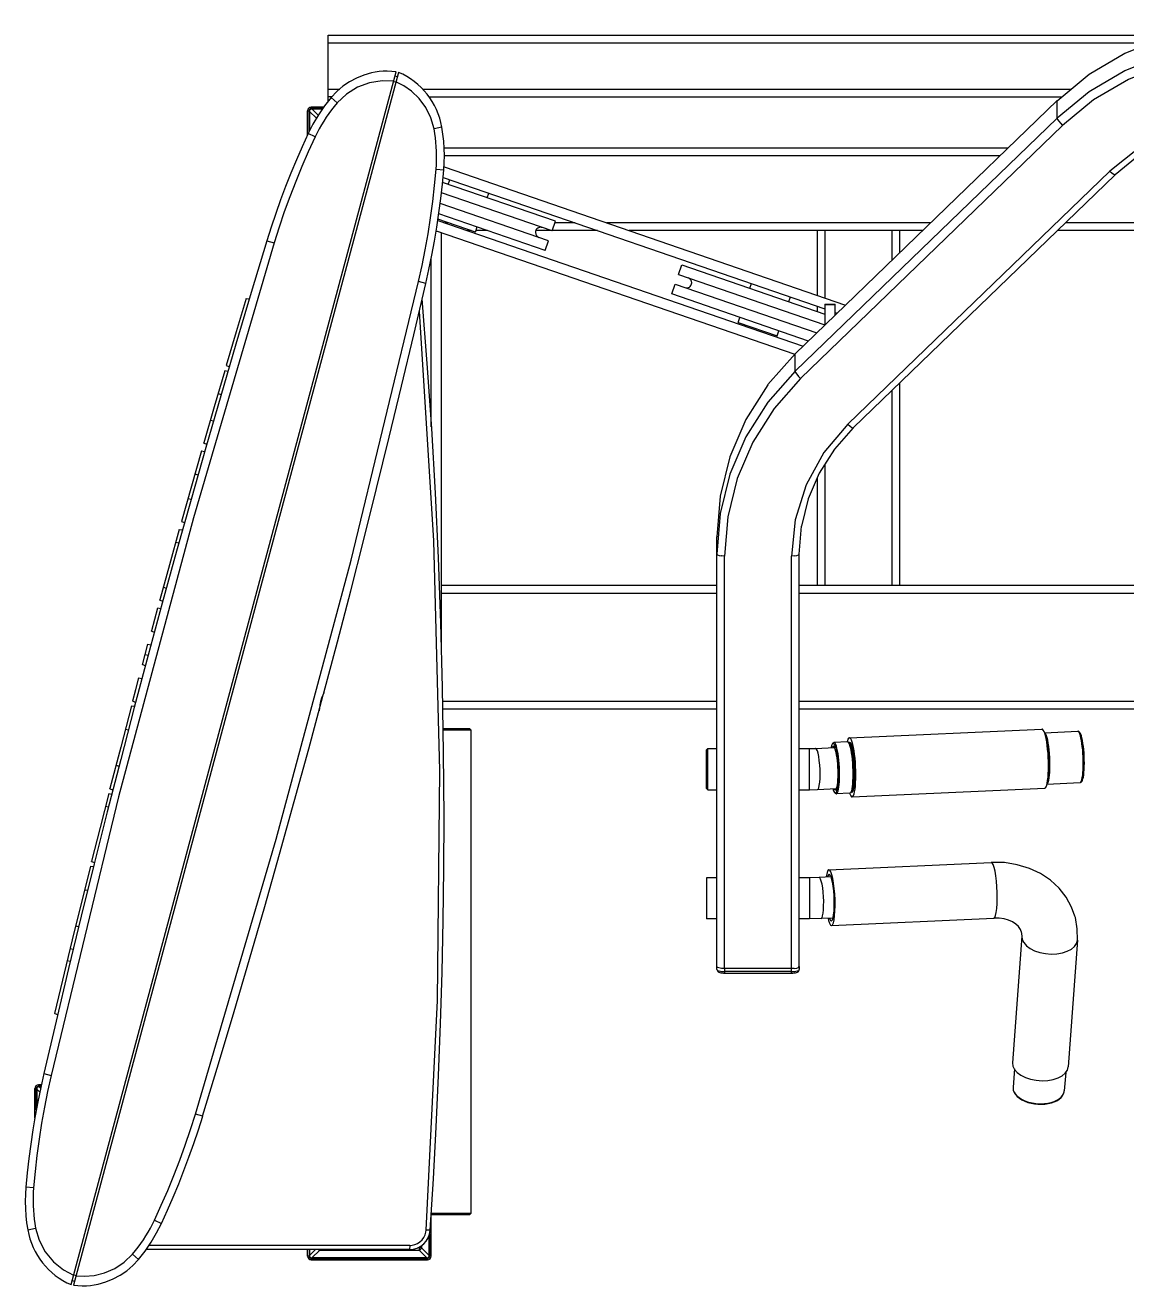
# Model space of a CAD drawing. Header units: millimetres. Extents: x -91 to 49, y -4 to 118.
# Drawn here: x -91 to -23.9, y -4.2 to 72.7 of the extents above; entities that cross this region are included whole.
import ezdxf

# ---------------------------------------------------------------- set-up
doc = ezdxf.new("R2010")
doc.units = ezdxf.units.MM
doc.layers.add('ceco.net 288', color=7, linetype='Continuous')

msp = doc.modelspace()

# ---------------------------------------------------------------- linework, layer by layer
at = {"layer": 'ceco.net 288'}
for points in [[(-16.563375, 72.658), (-19.115625, 72.4645), (-21.605875, 71.8865), (-23.972125, 70.94075), (-26.154875, 69.6485)], [(-72.553125, 72.06075), (-20.855138, 72.06075)], [(-72.553125, 68.0325), (-72.553125, 72.06075)], [(-72.553125, 71.59025), (-22.347087, 71.59025)], [(-16.563375, 71.60325), (-19.115625, 71.40975), (-21.605875, 70.832), (-23.972125, 69.8845), (-26.154875, 68.59225), (-28.103125, 66.986)], [(-16.563375, 71.0255), (-19.042125, 70.83675), (-21.460875, 70.277), (-23.757375, 69.35725), (-25.878375, 68.10075), (-27.769625, 66.5415)], [(-88.231625, -4.14375), (-68.412375, 69.821)], [(-68.265875, 69.782), (-88.085375, -4.18275)], [(-68.412375, 69.821), (-68.679625, 69.84525), (-68.949625, 69.85375), (-69.196125, 69.847), (-69.440625, 69.82675), (-69.682625, 69.793), (-69.921375, 69.7465), (-70.388125, 69.6155), (-70.836375, 69.43525), (-71.262625, 69.2075), (-71.662625, 68.93425), (-72.032875, 68.61725), (-72.369125, 68.2585)], [(-69.266875, 69.26775), (-70.026875, 69.14875), (-70.774125, 68.87375), (-71.447875, 68.4555), (-72.012625, 67.91675)], [(-68.565375, 69.2465), (-69.266875, 69.26775)], [(-68.568625, 69.2335), (-68.423875, 69.196)], [(-68.480875, 69.5655), (-68.331125, 69.5395)], [(-66.101125, 66.33325), (-66.290125, 67.00525), (-66.600875, 67.63525), (-67.004625, 68.182), (-67.468375, 68.62975), (-67.951625, 68.96825), (-68.420625, 69.2075)], [(-65.619375, 66.4505), (-65.677375, 66.72625), (-65.751875, 66.996), (-65.842625, 67.259), (-65.948875, 67.5145), (-66.070375, 67.76225), (-66.206625, 68.00125), (-66.356875, 68.23125), (-66.520875, 68.45125), (-66.698125, 68.66075), (-66.887875, 68.85925), (-67.090125, 69.046), (-67.303875, 69.2205), (-67.528625, 69.38175), (-67.764375, 69.52975), (-68.010375, 69.66325), (-68.265875, 69.782)], [(-28.103125, 68.042), (-26.150125, 69.66475)], [(-72.553125, 68.76475), (-71.846625, 68.76475)], [(-66.797875, 68.76475), (-27.240625, 68.76475)], [(-73.583125, 67.66775), (-73.670625, 67.64975), (-73.742125, 67.601), (-73.790125, 67.529), (-73.807875, 67.4415)], [(-72.369125, 68.2585), (-72.775375, 67.74125), (-73.146625, 67.199), (-73.481375, 66.6335), (-73.778625, 66.04675)], [(-72.828125, 67.66775), (-73.583125, 67.66775)], [(-73.583125, 67.66775), (-73.583125, 67.58)], [(-72.012625, 67.91675), (-72.188375, 67.70525), (-72.356125, 67.48875), (-72.518875, 67.269), (-72.673375, 67.04275), (-72.823375, 66.81325), (-72.964625, 66.57875), (-73.101625, 66.33975), (-73.230125, 66.0955), (-73.352125, 65.848)], [(-72.331625, 68.2945), (-72.553125, 68.2945)], [(-72.369125, 68.2585), (-72.012625, 67.91675)], [(-66.423375, 68.2945), (-27.810375, 68.2945)], [(-44.079625, 52.60925), (-28.096625, 68.05825)], [(-28.103125, 68.042), (-28.096625, 68.05825)], [(-28.103125, 66.986), (-28.103125, 68.042)], [(-73.807875, 67.4415), (-73.721625, 67.4415)], [(-73.807875, 65.98), (-73.807875, 67.4415)], [(-73.721625, 66.1655), (-73.721625, 67.4415)], [(-73.721625, 67.4415), (-73.720125, 67.4415)], [(-73.583125, 67.58), (-73.636375, 67.569), (-73.679875, 67.5395), (-73.709375, 67.4955), (-73.720125, 67.4415)], [(-73.547375, 67.55375), (-73.596375, 67.5475), (-73.637125, 67.52625), (-73.667875, 67.49525), (-73.689125, 67.4545), (-73.697125, 67.40575)], [(-73.277125, 66.9875), (-73.697125, 67.40575)], [(-73.697125, 67.40575), (-73.697125, 66.2175)], [(-72.891625, 67.58), (-73.583125, 67.58)], [(-73.547375, 67.55375), (-72.909375, 67.55375)], [(-73.163375, 67.16975), (-73.547375, 67.55375)], [(-44.079625, 51.55275), (-28.103125, 66.98575)], [(-28.103125, 66.98575), (-28.077125, 66.91575), (-28.005625, 66.80525), (-27.896375, 66.675), (-27.769625, 66.5415)], [(-16.563375, 67.08675), (-18.859875, 66.8685), (-21.068625, 66.22075), (-23.103125, 65.171), (-24.885375, 63.75675)], [(-65.621125, 66.45025), (-66.101125, 66.33325)], [(-65.975875, 63.8705), (-65.956375, 64.14725), (-65.946625, 64.4225), (-65.944875, 64.6975), (-65.949875, 64.97075), (-65.964375, 65.24575), (-65.985625, 65.5195), (-66.016625, 65.79125), (-66.054125, 66.06275), (-66.101125, 66.33325)], [(-65.505625, 63.83), (-65.477625, 64.26775), (-65.468125, 64.7055), (-65.477625, 65.14425), (-65.506125, 65.58175), (-65.553875, 66.017), (-65.621125, 66.45025)], [(-43.746125, 51.1085), (-27.769625, 66.5415)], [(-16.563375, 66.73675), (-18.332625, 66.60325), (-20.057875, 66.203), (-21.696875, 65.547), (-23.208875, 64.65325), (-24.558375, 63.54025)], [(-73.778625, 66.04675), (-74.142125, 65.249), (-74.491375, 64.44525), (-74.826625, 63.63575), (-75.147625, 62.82075), (-75.454375, 62), (-75.746875, 61.17425), (-76.024875, 60.343), (-76.288375, 59.507)], [(-73.352125, 65.848), (-73.765625, 64.94625), (-74.159375, 64.03825), (-74.535375, 63.122), (-74.891875, 62.199), (-75.230375, 61.26975), (-75.549375, 60.33225), (-75.848875, 59.38825)], [(-73.352125, 65.848), (-73.778625, 66.04675)], [(-31.101125, 65.15625), (-65.479375, 65.15625)], [(-31.589375, 64.6845), (-65.468125, 64.6845)], [(-67.041875, 57.028), (-66.828875, 57.9965), (-66.636625, 58.9665), (-66.465875, 59.9415), (-66.312875, 60.91975), (-66.180875, 61.90125), (-66.068625, 62.88425), (-65.975875, 63.8705)], [(-66.602625, 56.91075), (-66.412875, 57.76675), (-66.238125, 58.62575), (-66.078375, 59.48725), (-65.933875, 60.3515), (-65.804125, 61.218), (-65.689625, 62.0865), (-65.590125, 62.95725), (-65.505625, 63.83)], [(-65.975875, 63.8705), (-65.505625, 63.83)], [(-65.492375, 64.02525), (-41.003625, 55.5925)], [(-58.702125, 60.705), (-65.580375, 63.073)], [(-65.549375, 63.38075), (-42.269625, 55.36475)], [(-65.230375, 62.9525), (-65.131125, 63.2375)], [(-40.863625, 48.32375), (-24.885375, 63.75675)], [(-40.534625, 48.10725), (-24.558375, 63.54025)], [(-24.885375, 63.75675), (-24.758375, 63.64275), (-24.649375, 63.5645), (-24.577875, 63.53375), (-24.558375, 63.54025)], [(-58.905625, 60.111), (-65.650375, 62.43325)], [(-62.855875, 62.13375), (-62.758125, 62.41875)], [(-59.110625, 59.51675), (-65.726875, 61.79525)], [(-65.871625, 60.75375), (-43.599625, 53.0845)], [(-63.575125, 60.04575), (-65.860375, 60.83175)], [(-59.314125, 58.92425), (-65.814625, 61.16225)], [(-65.975875, 60.09775), (-65.894625, 60.09775)], [(-65.970875, 60.12375), (-44.102625, 52.5945)], [(-65.650375, 35.00175), (-65.650375, 60.01325)], [(-65.212625, 60.60725), (-65.446875, 60.60725)], [(-63.835625, 60.13525), (-64.076375, 60.13525)], [(-63.575125, 60.04575), (-63.469375, 60.35475)], [(-62.832875, 60.13525), (-63.544125, 60.13525)], [(-59.499625, 60.31425), (-59.549625, 60.328), (-59.602125, 60.33225), (-59.665375, 60.32575), (-59.724125, 60.3075), (-59.777375, 60.27875), (-59.823875, 60.2405), (-59.862375, 60.194), (-59.891375, 60.1405), (-59.909875, 60.0815), (-59.916125, 60.018), (-59.900875, 59.9215), (-59.857375, 59.83625), (-59.790625, 59.768), (-59.704625, 59.722)], [(-58.977125, 60.13525), (-59.891875, 60.13525)], [(-58.905625, 60.111), (-58.702125, 60.705)], [(-56.123875, 60.13525), (-58.897375, 60.13525)], [(-57.494375, 60.60725), (-58.734625, 60.60725)], [(-35.811375, 60.60725), (-55.565875, 60.60725)], [(-36.299625, 60.13525), (-54.195375, 60.13525)], [(-42.740375, 60.13525), (-42.740375, 56.19)], [(-42.268375, 60.13525), (-42.268375, 56.02875)], [(-38.191125, 60.13525), (-38.191125, 58.309)], [(-37.719125, 60.13525), (-37.719125, 58.76475)], [(-8.926625, 60.13525), (-28.082125, 60.13525)], [(-8.926625, 60.60725), (-27.593875, 60.60725)], [(-76.288375, 59.50675), (-77.242125, 56.36175), (-78.182375, 53.21275), (-79.108625, 50.05975), (-80.021125, 46.90275), (-80.919875, 43.74175), (-81.804875, 40.577), (-82.676125, 37.4085), (-83.533625, 34.236), (-84.377125, 31.06), (-85.206875, 27.88025), (-86.022625, 24.697), (-86.824625, 21.51), (-87.612625, 18.3195), (-88.386875, 15.1255), (-89.147125, 11.92825), (-89.893625, 8.72725)], [(-75.848875, 59.38825), (-80.777125, 42.6125), (-85.334625, 25.60225), (-89.455875, 8.61025)], [(-76.288375, 59.50675), (-75.848875, 59.38825)], [(-59.314125, 58.92425), (-59.110625, 59.51675)], [(-66.276875, 48.1755), (-66.276875, 58.436)], [(-51.190875, 57.4545), (-50.987125, 58.0485)], [(-50.987125, 58.0485), (-42.269625, 55.04575)], [(-80.647125, 6.25), (-75.720375, 23.02575), (-71.163125, 40.03575), (-67.041875, 57.028)], [(-72.816625, 31.94825), (-71.993375, 35.05725), (-71.183375, 38.16975), (-70.386625, 41.28525), (-69.603375, 44.404), (-68.833375, 47.526), (-68.076625, 50.65125), (-67.332875, 53.7795), (-66.602625, 56.91075)], [(-66.602625, 56.91075), (-67.041875, 57.028)], [(-51.190875, 57.4545), (-42.269625, 54.38325)], [(-50.801625, 56.657), (-50.751875, 56.64375), (-50.700875, 56.639), (-50.637125, 56.6455), (-50.578125, 56.66375), (-50.524875, 56.693), (-50.478375, 56.7315), (-50.440125, 56.778), (-50.411375, 56.83125), (-50.393125, 56.89025), (-50.386625, 56.95325), (-50.401875, 57.04975), (-50.444875, 57.1355), (-50.511625, 57.20425), (-50.598125, 57.2495)], [(-46.833625, 56.618), (-46.734375, 56.90275)], [(-51.599125, 56.268), (-51.395625, 56.8605)], [(-43.272375, 53.40025), (-51.599125, 56.268)], [(-51.395625, 56.8605), (-42.766375, 53.89)], [(-77.548125, 56.001), (-78.160625, 53.95425), (-78.765625, 51.906)], [(-77.548125, 55.99775), (-77.362625, 55.96525)], [(-66.335625, -0.82825), (-66.138125, 2.31625), (-65.966875, 5.4625), (-65.822125, 8.60975), (-65.703375, 11.758), (-65.611125, 14.90725), (-65.545125, 18.05725), (-65.505625, 21.20775), (-65.492375, 24.35875), (-65.513125, 28.31425), (-65.575625, 32.269), (-65.679625, 36.2225), (-65.825375, 40.17475), (-66.012375, 44.12525), (-66.240875, 48.07375), (-66.510875, 52.02), (-66.822125, 55.96375)], [(-44.458875, 55.79925), (-44.361375, 56.08575)], [(-42.740375, 55.5275), (-42.740375, 55.20825)], [(-42.269625, 55.6365), (-42.269625, 54.3685)], [(-42.269625, 55.6365), (-41.641625, 55.6365)], [(-41.641625, 55.61525), (-42.269625, 55.61525)], [(-41.641625, 54.97575), (-41.641625, 55.6365)], [(-66.573375, -0.81525), (-65.896125, 13.18375), (-65.741625, 27.2055), (-66.107875, 41.22225), (-66.996375, 55.21)], [(-47.551375, 54.528), (-47.445625, 54.83725)], [(-41.641625, 55.14825), (-41.509625, 55.10275)], [(-47.551375, 54.528), (-45.178375, 53.711)], [(-45.178375, 53.711), (-45.072625, 54.02025)], [(-45.739875, 50.7425), (-44.073375, 52.62525)], [(-44.079625, 52.60925), (-44.073375, 52.62525)], [(-44.079625, 51.55275), (-44.079625, 52.60925)], [(-78.859875, 51.59025), (-79.502125, 49.38775), (-80.139125, 47.18275)], [(-78.856625, 51.592), (-78.671375, 51.5595)], [(-78.765625, 51.906), (-78.588375, 51.84075)], [(-44.079625, 51.55275), (-45.743125, 49.673), (-47.081125, 47.5635), (-48.060875, 45.27825), (-48.658375, 42.873), (-48.859875, 40.407)], [(-44.079625, 51.55275), (-44.055375, 51.483), (-43.982125, 51.37225), (-43.874625, 51.242), (-43.746125, 51.1085)], [(-43.746125, 51.1085), (-45.362125, 49.2825), (-46.661125, 47.235), (-47.611625, 45.01475), (-48.192875, 42.67925), (-48.387875, 40.28475)], [(-37.719125, 50.827), (-37.719125, 38.4815)], [(-79.266875, 50.19375), (-79.089375, 50.13025)], [(-45.743125, 50.72775), (-47.081125, 48.61825), (-48.060875, 46.33325), (-48.658375, 43.92925), (-48.859875, 41.46325)], [(-38.191125, 50.37125), (-38.191125, 38.4815)], [(-79.735625, 48.57925), (-79.551625, 48.537)], [(-40.863625, 48.32375), (-42.326625, 46.60175), (-43.415625, 44.6355), (-44.084625, 42.50325), (-44.310875, 40.28475)], [(-40.534625, 48.10725), (-41.683875, 46.80825), (-42.608375, 45.35), (-43.285375, 43.77275), (-43.698875, 42.111)], [(-40.863625, 48.32375), (-40.734875, 48.20975), (-40.627625, 48.13175), (-40.554125, 48.1025), (-40.534625, 48.10725)], [(-80.139125, 47.1795), (-80.139125, 47.18275)], [(-80.139125, 47.1795), (-79.961875, 47.1145)], [(-80.276125, 46.7025), (-80.888375, 44.553), (-81.493375, 42.40075)], [(-80.277625, 46.696), (-80.090375, 46.6635)], [(-42.268375, 45.88725), (-42.268375, 38.4815)], [(-80.676375, 45.29625), (-80.500625, 45.23125)], [(-42.740375, 45.04575), (-42.740375, 38.4815)], [(-81.101125, 43.79875), (-80.914125, 43.76475)], [(-81.495125, 42.39575), (-81.493375, 42.40075)], [(-81.495125, 42.39575), (-81.317875, 42.3325)], [(-81.633375, 41.90775), (-82.228875, 39.7605), (-82.818125, 37.611)], [(-81.630375, 41.9125), (-81.444625, 41.88)], [(-43.838875, 40.407), (-43.698875, 42.111)], [(-81.845125, 41.1395), (-81.662875, 41.0955)], [(-48.859875, 15.2475), (-48.859875, 41.46325)], [(-48.824125, 40.36), (-48.859875, 40.407)], [(-48.824125, 40.36), (-48.721625, 40.32075), (-48.576625, 40.29625)], [(-48.558875, 40.29475), (-48.576625, 40.29625)], [(-48.387875, 40.28475), (-48.558875, 40.29475)], [(-48.387875, 15.1255), (-48.387875, 40.28475)], [(-44.130375, 40.29475), (-44.310875, 40.28475)], [(-44.310875, 15.1255), (-44.310875, 40.28475)], [(-44.130375, 40.29475), (-43.977125, 40.32075), (-43.874625, 40.36), (-43.838875, 40.407)], [(-43.838875, 15.2475), (-43.838875, 40.407)], [(-48.859875, 38.4815), (-65.650375, 38.4815)], [(-11.984875, 38.4815), (-43.838875, 38.4815)], [(-82.606625, 38.38075), (-82.427875, 38.3255)], [(-48.859875, 38.0095), (-65.650375, 38.0095)], [(-11.984875, 38.0095), (-43.838875, 38.0095)], [(-82.953375, 37.116), (-83.143125, 36.41775), (-83.332625, 35.7195)], [(-82.951625, 37.12075), (-82.766375, 37.08825)], [(-82.818125, 37.60425), (-82.818125, 37.61075)], [(-82.818125, 37.60425), (-82.642625, 37.54075)], [(-83.332625, 35.71475), (-83.332625, 35.7195)], [(-83.332625, 35.71475), (-83.153625, 35.6495)], [(-83.884375, 33.66225), (-83.717625, 34.28475), (-83.550875, 34.9075)], [(-83.550875, 34.9025), (-83.365375, 34.87)], [(-83.716625, 34.2855), (-83.534375, 34.23525)], [(-83.882875, 33.6655), (-83.884375, 33.66225)], [(-83.882875, 33.6655), (-83.705375, 33.602)], [(-84.471875, 31.452), (-84.286375, 32.15025), (-84.100875, 32.85)], [(-84.099125, 32.85325), (-83.912125, 32.82075)], [(-80.210875, 6.13125), (-79.243875, 9.319), (-78.290875, 12.51075), (-77.351875, 15.7065), (-76.427375, 18.9065), (-75.517125, 22.11075), (-74.620875, 25.31875), (-73.739375, 28.53075), (-72.872125, 31.7465)], [(-72.816625, 31.94825), (-72.873875, 31.80525), (-72.956625, 31.623), (-73.026625, 31.4195), (-73.067375, 31.2095), (-73.085375, 31.01075), (-73.108125, 30.85625)], [(-72.870375, 31.745), (-72.872125, 31.7465)], [(-84.548375, 31.159), (-85.208625, 28.6335), (-85.860375, 26.107)], [(-84.548375, 31.154), (-84.361375, 31.125)], [(-84.471875, 31.44525), (-84.471875, 31.452)], [(-84.471875, 31.44525), (-84.294625, 31.38025)], [(-48.859875, 31.421), (-65.590125, 31.421)], [(-48.859875, 30.949), (-65.585375, 30.949)], [(-10.723625, 31.421), (-43.838875, 31.421)], [(-10.674625, 30.949), (-43.838875, 30.949)], [(-84.924375, 29.72175), (-84.738875, 29.686)], [(-65.568875, 29.77075), (-63.944625, 29.77075)], [(-65.568875, 29.6925), (-63.864875, 29.6925)], [(-63.864875, 29.6925), (-63.944625, 29.77075)], [(-63.864875, 29.6925), (-63.864875, 0.197)], [(-40.772375, 29.201), (-29.027625, 29.738)], [(-28.659625, 28.24075), (-28.682625, 28.48975), (-28.708625, 28.729), (-28.741125, 28.9505), (-28.776875, 29.15225), (-28.816125, 29.3295), (-28.858375, 29.47775), (-28.900875, 29.595), (-28.946125, 29.67775), (-28.990375, 29.725), (-29.027625, 29.738)], [(-28.869625, 29.5085), (-26.851625, 29.60125)], [(-28.545875, 27.54075), (-28.549125, 27.772), (-28.557125, 28.00625), (-28.571875, 28.2375), (-28.593125, 28.46375), (-28.617375, 28.6785), (-28.648375, 28.877), (-28.680875, 29.0545), (-28.718375, 29.20575), (-28.757375, 29.3295), (-28.798125, 29.4225), (-28.838875, 29.4825), (-28.866625, 29.49875)], [(-28.604375, 27.5505), (-28.606125, 27.77525), (-28.615875, 28.00125), (-28.630625, 28.226), (-28.650125, 28.44575), (-28.674375, 28.6525), (-28.702125, 28.8445), (-28.734625, 29.0155), (-28.770375, 29.1635), (-28.796625, 29.2465)], [(-26.654625, 29.1895), (-26.688875, 29.32475), (-26.724625, 29.4355), (-26.762125, 29.51825), (-26.799375, 29.57375), (-26.836875, 29.59975), (-26.851625, 29.60125)], [(-26.443125, 27.653), (-26.446125, 27.85825), (-26.454375, 28.06825), (-26.465875, 28.2765), (-26.483875, 28.48), (-26.504875, 28.67525), (-26.529125, 28.85925), (-26.558625, 29.03), (-26.592875, 29.18475), (-26.626875, 29.315), (-26.662875, 29.41425), (-26.698625, 29.489), (-26.732875, 29.54125), (-26.771625, 29.577), (-26.818875, 29.598), (-26.851625, 29.60125)], [(-49.486625, 28.472), (-49.410125, 28.55)], [(-49.486625, 26.11675), (-49.486625, 28.47175)], [(-49.410125, 26.0385), (-49.410125, 28.55)], [(-49.410125, 28.55), (-48.859875, 28.55)], [(-43.838875, 28.55), (-43.210625, 28.55)], [(-43.210625, 28.55), (-42.832875, 28.558)], [(-43.210625, 26.0385), (-43.210625, 28.55)], [(-42.832875, 28.558), (-41.675875, 28.61025)], [(-42.556125, 26.98425), (-42.562875, 27.26075), (-42.579125, 27.54075), (-42.605125, 27.8095), (-42.639125, 28.052), (-42.679875, 28.257), (-42.725625, 28.41475), (-42.774375, 28.51575), (-42.823375, 28.55625), (-42.832875, 28.558)], [(-41.805875, 28.84625), (-41.827125, 28.81675), (-41.859625, 28.742), (-41.888875, 28.6345), (-41.893875, 28.60025)], [(-41.716375, 28.6705), (-41.745875, 28.68825), (-41.779875, 28.68025), (-41.810875, 28.641), (-41.827125, 28.60375)], [(-41.760375, 28.89825), (-41.805875, 28.84625)], [(-41.597625, 28.5775), (-41.635125, 28.69625), (-41.674125, 28.7875), (-41.714625, 28.8445), (-41.753875, 28.86875), (-41.791125, 28.86075), (-41.805875, 28.84625)], [(-41.760375, 28.89825), (-41.716375, 28.92275)], [(-41.703375, 28.641), (-41.747375, 28.607)], [(-40.887875, 28.96), (-41.716375, 28.92275)], [(-41.532625, 28.56775), (-41.568125, 28.69625), (-41.605875, 28.79875), (-41.644625, 28.87225), (-41.683875, 28.91275), (-41.716375, 28.92275)], [(-41.693625, 28.6395), (-41.716375, 28.67025)], [(-41.657875, 28.5695), (-41.693625, 28.6395)], [(-41.462625, 27.012), (-41.465875, 27.20875), (-41.472125, 27.4075), (-41.485375, 27.60575), (-41.503375, 27.7995), (-41.524375, 27.982), (-41.550375, 28.1495), (-41.578125, 28.30075), (-41.609125, 28.431), (-41.643375, 28.53675), (-41.657875, 28.56925)], [(-41.597625, 28.5775), (-41.563375, 28.4295)], [(-41.373125, 26.955), (-41.374625, 27.1745), (-41.384375, 27.39925), (-41.397375, 27.6205), (-41.415375, 27.83875), (-41.439625, 28.0455), (-41.465875, 28.239), (-41.498375, 28.41475), (-41.532625, 28.56775)], [(-40.772375, 29.201), (-40.778875, 29.201), (-40.819625, 29.175), (-40.860375, 29.113), (-40.894625, 29.017), (-40.907625, 28.965)], [(-40.887875, 28.96), (-40.842375, 28.9405)], [(-40.842375, 28.9405), (-40.804875, 28.88525)], [(-40.791875, 28.89325), (-40.842375, 28.9405)], [(-40.804875, 28.88525), (-40.739875, 28.7355)], [(-40.801625, 28.9015), (-40.759375, 28.92925)], [(-40.791875, 28.89325), (-40.694125, 28.6915)], [(-40.376875, 26.9385), (-40.380375, 27.1925), (-40.389875, 27.44975), (-40.404625, 27.70525), (-40.427375, 27.95425), (-40.453375, 28.192), (-40.484375, 28.415), (-40.520125, 28.61675), (-40.559125, 28.794), (-40.601625, 28.94225), (-40.645375, 29.0595), (-40.691125, 29.1425), (-40.734875, 29.1895), (-40.772375, 29.201)], [(-40.725375, 28.9015), (-40.765875, 28.85575)], [(-40.759375, 28.92925), (-40.718875, 28.908)], [(-40.593375, 28.55), (-40.640625, 28.698), (-40.691125, 28.7975), (-40.739875, 28.84275), (-40.754625, 28.83975)], [(-40.544625, 26.99375), (-40.547875, 27.21375), (-40.555875, 27.43675), (-40.568875, 27.658), (-40.586875, 27.876), (-40.611375, 28.08275), (-40.638875, 28.2765), (-40.669875, 28.45225), (-40.704125, 28.60525), (-40.738375, 28.72725)], [(-40.424125, 27.0085), (-40.427375, 27.23325), (-40.435625, 27.46275), (-40.450125, 27.68875), (-40.469625, 27.91025), (-40.495875, 28.1185), (-40.525125, 28.3125), (-40.557625, 28.485), (-40.593375, 28.63275), (-40.630625, 28.755), (-40.669875, 28.8445), (-40.710625, 28.903)], [(-40.503875, 27.0085), (-40.507125, 27.2315), (-40.515375, 27.45775), (-40.529875, 27.684), (-40.549375, 27.90225), (-40.573875, 28.10875), (-40.603125, 28.30075), (-40.635875, 28.47175), (-40.671625, 28.61975), (-40.694125, 28.6915)], [(-40.673125, 28.6575), (-40.694125, 28.6915)], [(-40.458125, 27.059), (-40.461625, 27.24625), (-40.468125, 27.435), (-40.479375, 27.6255), (-40.495875, 27.8095), (-40.515375, 27.98675), (-40.538125, 28.1495), (-40.564125, 28.29925), (-40.593375, 28.4295), (-40.624125, 28.54025), (-40.656875, 28.62625), (-40.673125, 28.6575)], [(-40.438875, 27.02975), (-40.443625, 27.30975), (-40.458125, 27.593), (-40.481125, 27.8695), (-40.512125, 28.12675), (-40.551125, 28.35625), (-40.593375, 28.55)], [(-26.508125, 27.6335), (-26.509625, 27.82875), (-26.517875, 28.0355), (-26.529125, 28.2505), (-26.547125, 28.462), (-26.568125, 28.6655), (-26.592875, 28.8575), (-26.622125, 29.03325), (-26.654625, 29.1895)], [(-41.429875, 26.96625), (-41.433375, 27.18925), (-41.443125, 27.4155), (-41.456125, 27.64175), (-41.477125, 27.86), (-41.501625, 28.0665), (-41.530875, 28.2585), (-41.563375, 28.4295)], [(-28.645125, 27.995), (-28.659625, 28.24075)], [(-28.637125, 27.78475), (-28.645125, 27.99475)], [(-28.633625, 27.59775), (-28.637125, 27.78475)], [(-85.492375, 27.53425), (-85.313375, 27.47225)], [(-42.717375, 26.05), (-42.679875, 26.07275), (-42.639125, 26.1575), (-42.605125, 26.2975), (-42.579125, 26.4895), (-42.562875, 26.72225), (-42.556125, 26.98425)], [(-41.669125, 25.85625), (-41.635125, 25.83675), (-41.597625, 25.8465), (-41.563375, 25.88875), (-41.530875, 25.96525), (-41.501625, 26.071), (-41.477125, 26.20625), (-41.456125, 26.3675), (-41.443125, 26.55125), (-41.433375, 26.75125), (-41.429875, 26.96625)], [(-41.574875, 26.0745), (-41.550375, 26.13125), (-41.524375, 26.22575), (-41.503375, 26.3445), (-41.485375, 26.486), (-41.472125, 26.64725), (-41.465875, 26.823), (-41.462625, 27.012)], [(-41.573375, 25.78775), (-41.568125, 25.78775), (-41.532625, 25.81075), (-41.498375, 25.8645), (-41.465875, 25.9475), (-41.439625, 26.06125), (-41.415375, 26.19975), (-41.397375, 26.3625), (-41.384375, 26.54475), (-41.374625, 26.74325), (-41.373125, 26.955)], [(-40.617875, 26.071), (-40.611375, 26.09875), (-40.586875, 26.237), (-40.568875, 26.4), (-40.555875, 26.58225), (-40.547875, 26.7825), (-40.544625, 26.99375)], [(-40.608125, 25.59575), (-40.601625, 25.59725), (-40.559125, 25.622), (-40.520125, 25.68375), (-40.484375, 25.77975), (-40.453375, 25.90975), (-40.427375, 26.0695), (-40.404625, 26.25675), (-40.389875, 26.4665), (-40.380375, 26.696), (-40.376875, 26.9385)], [(-40.593375, 25.879), (-40.557625, 25.923), (-40.525125, 25.9995), (-40.495875, 26.107), (-40.469625, 26.2435), (-40.450125, 26.40475), (-40.435625, 26.59025), (-40.427375, 26.792), (-40.424125, 27.0085)], [(-40.573875, 26.11825), (-40.549375, 26.2485), (-40.529875, 26.40975), (-40.515375, 26.5935), (-40.507125, 26.79375), (-40.503875, 27.0085)], [(-40.557625, 26.1475), (-40.538125, 26.203), (-40.515375, 26.2975), (-40.495875, 26.41625), (-40.479375, 26.5545), (-40.468125, 26.709), (-40.461625, 26.87825), (-40.458125, 27.059)], [(-40.438875, 27.02975), (-40.443625, 26.7645)], [(-28.863375, 26.13125), (-28.858375, 26.13275), (-28.816125, 26.159), (-28.776875, 26.21925), (-28.741125, 26.317), (-28.708625, 26.44525), (-28.682625, 26.6065), (-28.659625, 26.792), (-28.645125, 27.002), (-28.635375, 27.2315), (-28.632125, 27.47575)], [(-28.724875, 26.382), (-28.718375, 26.3835), (-28.680875, 26.4275), (-28.648375, 26.50575), (-28.617375, 26.61625), (-28.593125, 26.75625), (-28.571875, 26.9225), (-28.557125, 27.111), (-28.549125, 27.3195), (-28.545875, 27.54075)], [(-28.677875, 26.6425), (-28.674375, 26.657), (-28.650125, 26.792), (-28.630625, 26.95325), (-28.615875, 27.1355), (-28.606125, 27.3375), (-28.604375, 27.5505)], [(-28.632125, 27.47575), (-28.633625, 27.59775)], [(-26.709875, 26.4665), (-26.688875, 26.46825), (-26.643375, 26.4895), (-26.609125, 26.522), (-26.579625, 26.5625), (-26.555375, 26.618), (-26.529125, 26.696), (-26.506375, 26.7985), (-26.485375, 26.9305), (-26.467375, 27.08825), (-26.454375, 27.2675), (-26.446125, 27.4595), (-26.443125, 27.653)], [(-26.709875, 26.4665), (-26.688875, 26.4715), (-26.654625, 26.50575), (-26.622125, 26.5675), (-26.592875, 26.65875), (-26.568125, 26.77575), (-26.547125, 26.9175), (-26.529125, 27.0785), (-26.517875, 27.2575), (-26.509625, 27.44475), (-26.508125, 27.6335)], [(-40.622875, 25.95875), (-40.593375, 25.967), (-40.551125, 26.032), (-40.512125, 26.14925)], [(-40.573875, 26.11825), (-40.557625, 26.1475)], [(-40.512125, 26.15075), (-40.481125, 26.31525), (-40.458125, 26.5235), (-40.443625, 26.7645)], [(-28.726625, 26.37375), (-26.709875, 26.4665)], [(-85.935375, 25.81375), (-86.461625, 23.7425), (-86.981625, 21.67)], [(-85.935375, 25.80725), (-85.749625, 25.775)], [(-85.861875, 26.09875), (-85.684625, 26.032)], [(-85.860375, 26.09875), (-85.860375, 26.107)], [(-49.486625, 26.11675), (-49.410125, 26.0385)], [(-49.410125, 26.0385), (-48.859875, 26.0385)], [(-43.838875, 26.0385), (-43.210625, 26.0385)], [(-43.210625, 26.0385), (-42.717375, 26.05)], [(-42.717375, 26.05), (-41.561625, 26.102)], [(-41.779875, 26.09225), (-41.753875, 26.00925), (-41.714625, 25.91975), (-41.674125, 25.861), (-41.669125, 25.85625)], [(-41.713375, 26.0955), (-41.711625, 26.0905), (-41.677375, 26.04025), (-41.643375, 26.019), (-41.609125, 26.02725), (-41.595875, 26.0385)], [(-41.618625, 25.809), (-41.669125, 25.85625)], [(-41.633375, 26.09875), (-41.586125, 26.0695)], [(-41.573375, 25.78775), (-41.618625, 25.809)], [(-41.595875, 26.0385), (-41.574875, 26.0745)], [(-40.744625, 25.82525), (-41.573375, 25.78775)], [(-40.764125, 25.81875), (-40.734875, 25.739), (-40.691125, 25.656), (-40.645375, 25.60725), (-40.608125, 25.59575)], [(-40.700875, 25.85125), (-40.744625, 25.8255)], [(-40.668375, 25.90675), (-40.700875, 25.85125)], [(-40.655375, 25.902), (-40.700875, 25.85125)], [(-40.619375, 26.06275), (-40.668375, 25.90675)], [(-40.621125, 25.86925), (-40.663375, 25.89025)], [(-40.573875, 26.11825), (-40.655375, 25.902)], [(-40.588625, 25.8985), (-40.632375, 25.93925)], [(-40.593375, 25.879), (-40.621125, 25.86925)], [(-40.608125, 25.59575), (-28.863375, 26.13125)], [(-86.133625, 25.0295), (-85.949875, 24.9855)], [(-86.981625, 21.66825), (-86.981625, 21.67)], [(-86.981625, 21.66825), (-86.802875, 21.605)], [(-42.015875, 21.154), (-32.126625, 21.6065)], [(-31.947625, 21.30225), (-32.007875, 21.473), (-32.069625, 21.57575), (-32.126625, 21.6065)], [(-27.017625, 18.322), (-27.222625, 18.8835), (-27.554625, 19.48425), (-27.984375, 20.031), (-28.510125, 20.5145), (-29.112125, 20.918), (-29.795875, 21.24025), (-30.531625, 21.465), (-31.317875, 21.59025), (-32.126625, 21.6065)], [(-87.053375, 21.377), (-88.157375, 16.88875), (-89.234375, 12.3945)], [(-87.053375, 21.377), (-86.867875, 21.34775)], [(-42.015875, 21.154), (-42.077875, 21.11025), (-42.128375, 20.993), (-42.172125, 20.809), (-42.185375, 20.7015)], [(-42.002875, 20.866), (-42.017625, 20.86275), (-42.066375, 20.8075), (-42.102125, 20.705)], [(-41.836875, 20.85125), (-41.898625, 21.02225), (-41.958875, 21.125), (-42.015875, 21.154)], [(-41.908375, 20.7635), (-41.963875, 20.848), (-42.002875, 20.866)], [(-41.908375, 20.7635), (-41.854625, 20.61375)], [(-41.861375, 17.75575), (-41.801125, 17.80125), (-41.748875, 17.91825), (-41.706625, 18.1025), (-41.674125, 18.345), (-41.652875, 18.638), (-41.643375, 18.965), (-41.648125, 19.31325), (-41.664375, 19.66975), (-41.693625, 20.01475), (-41.734375, 20.337), (-41.781625, 20.6185), (-41.836875, 20.85125)], [(-31.971875, 18.20825), (-31.910125, 18.252), (-31.859625, 18.36925), (-31.815875, 18.55325), (-31.783375, 18.7975), (-31.762125, 19.08875), (-31.753875, 19.41575), (-31.758625, 19.76575), (-31.775125, 20.1205), (-31.804125, 20.4655), (-31.843375, 20.78775), (-31.892125, 21.071), (-31.947625, 21.30225)], [(-49.486625, 20.66725), (-49.486625, 18.15775)], [(-48.859875, 20.66725), (-49.486625, 20.66725)], [(-43.210625, 20.66725), (-43.838875, 20.66725)], [(-42.614875, 20.682), (-43.210625, 20.6675)], [(-43.210625, 20.66725), (-43.210625, 18.15775)], [(-41.890625, 20.71475), (-42.614875, 20.682)], [(-42.483125, 20.4575), (-42.530375, 20.59075), (-42.579125, 20.66575), (-42.614875, 20.682)], [(-42.499125, 18.17375), (-42.487875, 18.1755), (-42.442375, 18.226), (-42.404875, 18.33675), (-42.373875, 18.501), (-42.352875, 18.71275), (-42.341375, 18.96), (-42.339625, 19.23025), (-42.349625, 19.51025), (-42.370875, 19.787), (-42.401625, 20.044), (-42.439125, 20.27175), (-42.483125, 20.4575)], [(-41.768625, 18.22775), (-41.732875, 18.41325), (-41.708125, 18.65075), (-41.695375, 18.92925), (-41.695375, 19.2335), (-41.706625, 19.54925), (-41.729375, 19.86025), (-41.763625, 20.15), (-41.805875, 20.40525), (-41.854625, 20.61375)], [(-87.409625, 19.93825), (-87.225875, 19.904)], [(-87.948625, 17.74425), (-87.769625, 17.6825)], [(-48.859875, 18.15775), (-49.486625, 18.15775)], [(-43.210625, 18.15775), (-43.838875, 18.15775)], [(-42.499125, 18.17375), (-43.210625, 18.15775)], [(-41.775125, 18.2065), (-42.499125, 18.17375)], [(-42.071125, 18.1935), (-42.040375, 18.06)], [(-42.040375, 18.06), (-41.980125, 17.889), (-41.918375, 17.7865), (-41.861375, 17.75575)], [(-41.986625, 18.19675), (-41.970375, 18.14625), (-41.915125, 18.06175), (-41.874125, 18.0455)], [(-41.874125, 18.0455), (-41.861375, 18.0485), (-41.810875, 18.104), (-41.768625, 18.22775)], [(-41.861375, 17.75575), (-31.971875, 18.20825)], [(-30.287375, 17.38625), (-30.337875, 17.51625), (-30.455125, 17.6905), (-30.619375, 17.847), (-30.824625, 17.97875), (-31.067125, 18.0845), (-31.343875, 18.16075), (-31.644625, 18.20325), (-31.971875, 18.20825)], [(-26.867875, 16.86375), (-26.874125, 17.55875), (-26.993125, 18.2375), (-27.017625, 18.322)], [(-30.259625, 17.1095), (-30.819625, 9.385)], [(-30.287375, 17.38625), (-30.259625, 17.1095)], [(-30.259625, 17.1095), (-30.238625, 16.9095)], [(-88.287125, 16.35275), (-88.101625, 16.32)], [(-30.238625, 16.90925), (-30.144125, 16.71075), (-29.981375, 16.522), (-29.756625, 16.35425), (-29.478375, 16.2145), (-29.161125, 16.1085), (-28.817875, 16.04025), (-28.462875, 16.014), (-28.112875, 16.0305), (-27.782625, 16.0875), (-27.486375, 16.185), (-27.237125, 16.317), (-27.045375, 16.478), (-26.921625, 16.662), (-26.867875, 16.86375)], [(-26.867875, 16.86375), (-27.426125, 9.139)], [(-88.462875, 15.62025), (-88.280625, 15.578)], [(-48.824125, 15.2005), (-48.859875, 15.2475)], [(-48.846875, 15.0685), (-48.846875, 15.230409)], [(-48.846875, 15.0685), (-48.842125, 15.02625), (-48.824125, 14.98875), (-48.799625, 14.95775), (-48.770375, 14.93175), (-48.728125, 14.9105), (-48.679125, 14.891), (-48.615875, 14.875), (-48.539375, 14.86325), (-48.457875, 14.85525), (-48.376625, 14.85375)], [(-48.846875, 15.0685), (-48.838875, 15.044), (-48.811375, 15.02125), (-48.767125, 15), (-48.708625, 14.98225), (-48.638625, 14.9675), (-48.557125, 14.95625), (-48.467875, 14.94975), (-48.376625, 14.94625)], [(-48.576625, 15.13525), (-48.824125, 15.20025)], [(-48.387875, 15.1255), (-48.576625, 15.13525)], [(-44.310875, 15.12525), (-48.387875, 15.12525)], [(-48.376625, 14.85375), (-48.376625, 15.12525)], [(-44.296375, 14.94625), (-48.376625, 14.94625)], [(-48.376625, 14.85375), (-44.296375, 14.85375)], [(-44.135125, 15.1335), (-44.310875, 15.1255)], [(-44.296375, 14.85375), (-44.296375, 15.12525)], [(-44.296375, 14.85375), (-44.213375, 14.85525), (-44.130375, 14.86325), (-44.055375, 14.87625), (-43.993375, 14.891), (-43.944625, 14.9105), (-43.903875, 14.93175), (-43.873125, 14.95775), (-43.848625, 14.987), (-43.832125, 15.02625), (-43.825875, 15.0685)], [(-44.296375, 14.94625), (-44.205125, 14.94975), (-44.117125, 14.95625), (-44.035625, 14.9675), (-43.964125, 14.98225), (-43.905625, 15), (-43.861625, 15.02125), (-43.835625, 15.044), (-43.825875, 15.0685)], [(-44.130375, 15.1335), (-43.977125, 15.16125), (-43.874625, 15.2005), (-43.838875, 15.2475)], [(-43.838875, 15.2475), (-43.825875, 15.0685)], [(-89.231125, 12.39575), (-89.234375, 12.3945)], [(-89.231125, 12.39575), (-89.053625, 12.33075)], [(-30.819625, 9.38475), (-30.798375, 9.18475)], [(-89.895125, 8.72725), (-90.084875, 7.87125), (-90.259375, 7.0125), (-90.419125, 6.151), (-90.563875, 5.28675), (-90.693625, 4.42025), (-90.808125, 3.55175), (-90.907625, 2.681), (-90.992125, 1.80825)], [(-89.455875, 8.61025), (-89.667125, 7.64175), (-89.859375, 6.67175), (-90.031875, 5.69675), (-90.184875, 4.7185), (-90.316625, 3.73875), (-90.429125, 2.754), (-90.521625, 1.766)], [(-89.895125, 8.72725), (-89.455875, 8.61025)], [(-89.895125, 8.72725), (-89.893625, 8.72725)], [(-30.798375, 9.18475), (-30.704125, 8.9845)], [(-30.714004, 9.005489), (-30.795375, 7.894)], [(-30.704125, 8.9845), (-30.541125, 8.7975), (-30.315125, 8.62975), (-30.036625, 8.48975), (-29.720875, 8.38375), (-29.375875, 8.3155), (-29.022875, 8.2895), (-28.671375, 8.30575), (-28.342375, 8.36275), (-28.044625, 8.46025), (-27.795625, 8.59225), (-27.605125, 8.75325)], [(-27.583875, 8.78275), (-27.665375, 7.66625)], [(-27.605125, 8.75325), (-27.479625, 8.9375)], [(-27.479625, 8.9375), (-27.426125, 9.139)], [(-90.215875, 8.0405), (-90.303875, 8.0225), (-90.375875, 7.97375), (-90.424375, 7.90175), (-90.442125, 7.81425)], [(-90.442125, 6.0125), (-90.442125, 7.81425)], [(-90.442125, 7.81425), (-90.354125, 7.81425)], [(-90.215875, 7.9525), (-90.269625, 7.94175), (-90.313625, 7.912), (-90.343125, 7.868), (-90.354125, 7.81425)], [(-90.354125, 6.50575), (-90.354125, 7.81425)], [(-90.181625, 7.9265), (-90.228625, 7.92), (-90.269625, 7.89875), (-90.302125, 7.868), (-90.321625, 7.82725), (-90.328125, 7.78)], [(-90.328125, 7.78), (-90.328125, 6.644)], [(-90.142625, 7.593), (-90.328125, 7.78)], [(-90.215875, 8.0405), (-90.215875, 7.9525)], [(-90.046625, 8.0405), (-90.215875, 8.0405)], [(-90.066125, 7.9525), (-90.215875, 7.9525)], [(-90.181625, 7.9265), (-90.070875, 7.9265)], [(-90.090375, 7.837), (-90.181625, 7.9265)], [(-30.795375, 7.894), (-30.777125, 7.71)], [(-30.795375, 7.87925), (-30.775875, 7.71)], [(-30.777125, 7.71), (-30.774125, 7.69225)], [(-30.775875, 7.71), (-30.723625, 7.567), (-30.645375, 7.44475), (-30.538125, 7.3275), (-30.406375, 7.22025), (-30.253375, 7.12425), (-30.080875, 7.0395), (-29.893625, 6.9695), (-29.693125, 6.91575), (-29.484875, 6.87675), (-29.273375, 6.8555), (-29.060375, 6.85075), (-28.850375, 6.862), (-28.646625, 6.89125), (-28.454625, 6.937), (-28.275875, 6.99725), (-28.114625, 7.07375), (-27.974625, 7.16325), (-27.859125, 7.264), (-27.769625, 7.375), (-27.706125, 7.492), (-27.671875, 7.61575)], [(-30.730125, 7.59775), (-30.658375, 7.48225), (-30.557625, 7.37), (-30.429125, 7.264), (-30.279125, 7.168), (-30.108375, 7.08325), (-29.921375, 7.012), (-29.722625, 6.9565), (-29.512625, 6.91575), (-29.297875, 6.88975), (-29.081375, 6.88325), (-28.868125, 6.893), (-28.663125, 6.919), (-28.466125, 6.963), (-28.285375, 7.0215), (-28.122875, 7.095), (-27.981125, 7.181), (-27.862125, 7.27725), (-27.771125, 7.3845), (-27.706125, 7.5), (-27.671875, 7.61875), (-27.665375, 7.66775)], [(-83.145375, -0.20975), (-82.732125, 0.692), (-82.338375, 1.6), (-81.962125, 2.51625), (-81.604125, 3.43925), (-81.267125, 4.3685), (-80.946625, 5.306), (-80.647125, 6.25)], [(-80.207625, 6.13125), (-80.647125, 6.25)], [(-82.719125, -0.4085), (-82.355625, 0.38925), (-82.006125, 1.193), (-81.670375, 2.0025), (-81.349125, 2.8175), (-81.042125, 3.638), (-80.749375, 4.464), (-80.471375, 5.29525), (-80.207625, 6.13125)], [(-90.992125, 1.80825), (-91.020125, 1.37125), (-91.029625, 0.93275), (-91.020125, 0.4945), (-90.991625, 0.05725), (-90.943625, -0.3785), (-90.876625, -0.812)], [(-90.521625, 1.766), (-90.992125, 1.80825)], [(-90.521625, 1.766), (-90.539625, 1.49275), (-90.551125, 1.21575), (-90.552875, 0.94075), (-90.546375, 0.6675), (-90.533375, 0.394)], [(-90.533375, 0.394), (-90.510375, 0.1205), (-90.481125, -0.15275), (-90.442125, -0.4245), (-90.396375, -0.69475)], [(-63.944625, 0.11725), (-66.280375, 0.11725)], [(-66.276875, -2.40375), (-66.276875, 0.11725)], [(-63.864875, 0.197), (-66.275375, 0.197)], [(-63.944625, 0.1175), (-63.864875, 0.197)], [(-90.876625, -0.812), (-90.396375, -0.69475)], [(-90.396375, -0.69475), (-90.178375, -1.44025), (-89.807125, -2.13525), (-89.299375, -2.74725), (-88.702125, -3.23225)], [(-84.484875, -2.2785), (-84.309125, -2.067), (-84.139875, -1.8505), (-83.977125, -1.63075), (-83.822625, -1.4045), (-83.674375, -1.175), (-83.531375, -0.9405), (-83.396125, -0.7015), (-83.267625, -0.45725), (-83.145375, -0.20975)], [(-84.126875, -2.62025), (-83.721375, -2.103), (-83.350375, -1.56075), (-83.015875, -0.99525), (-82.719125, -0.4085)], [(-83.145375, -0.20975), (-82.719125, -0.4085)], [(-90.876625, -0.81225), (-90.818875, -1.088), (-90.744625, -1.3575), (-90.654125, -1.62075), (-90.547875, -1.87625), (-90.426375, -2.124), (-90.290125, -2.363), (-90.139875, -2.593), (-89.975875, -2.813), (-89.798625, -3.0225), (-89.608875, -3.221), (-89.406875, -3.40775), (-89.193125, -3.58225), (-88.968375, -3.74375), (-88.732875, -3.8915), (-88.487125, -4.025), (-88.231625, -4.14375)], [(-67.588875, -2.0035), (-67.347125, -1.98025), (-67.120625, -1.913), (-66.913875, -1.8065), (-66.731375, -1.66475), (-66.577875, -1.492), (-66.457625, -1.29275), (-66.375375, -1.07125), (-66.335625, -0.83175)], [(-67.575875, -1.75275), (-67.435875, -1.743), (-67.277875, -1.70725), (-67.113625, -1.6405), (-66.957125, -1.53975), (-66.822125, -1.4125), (-66.714625, -1.2645), (-66.638375, -1.10825), (-66.592875, -0.95525), (-66.573375, -0.81525)], [(-66.335625, -0.83175), (-66.573375, -0.81525)], [(-66.390875, -2.36975), (-66.390875, -1.10675)], [(-66.364875, -1.0205), (-66.364875, -2.40375)], [(-87.932125, -3.60825), (-87.408375, -3.636), (-86.818875, -3.58375), (-86.197125, -3.42925), (-85.572125, -3.1575), (-84.986375, -2.76675), (-84.484875, -2.2785)], [(-84.126875, -2.62025), (-84.484875, -2.2785)], [(-67.588875, -2.00175), (-83.648375, -2.00175)], [(-67.575875, -1.75275), (-83.475875, -1.75275)], [(-73.807875, -2.40375), (-73.807875, -2.00175)], [(-73.721625, -2.00175), (-73.721625, -2.40375)], [(-73.697125, -2.36975), (-73.329375, -2.00175)], [(-73.697125, -2.00175), (-73.697125, -2.36975)], [(-73.547375, -2.51775), (-73.072125, -2.03925)], [(-73.156875, -2.00175), (-73.072125, -2.03925)], [(-73.072125, -2.03925), (-73.072125, -2.00175)], [(-73.072125, -2.03925), (-67.014125, -2.03925)], [(-67.575875, -1.75275), (-67.588875, -2.00175)], [(-66.867875, -1.89275), (-67.084125, -1.89275)], [(-67.014125, -1.8635), (-67.014125, -2.03925)], [(-67.014125, -2.03925), (-66.971875, -2.0295), (-66.932875, -2.00675), (-66.901875, -1.97425), (-66.879125, -1.935), (-66.867875, -1.89275)], [(-67.014125, -2.03925), (-66.537375, -2.51775)], [(-66.867875, -1.76925), (-66.867875, -1.89275)], [(-66.867875, -1.89275), (-66.390875, -2.36975)], [(-88.085375, -4.18275), (-87.816625, -4.207), (-87.548125, -4.21525), (-87.301375, -4.2085), (-87.056875, -4.18825), (-86.814875, -4.15475), (-86.576125, -4.10825), (-86.109625, -3.97725), (-85.661125, -3.79675), (-85.234875, -3.56925), (-84.834375, -3.296), (-84.463625, -2.979), (-84.126875, -2.62025)], [(-73.721625, -2.40375), (-73.807875, -2.40375)], [(-73.807875, -2.40375), (-73.790125, -2.492), (-73.742125, -2.564), (-73.670625, -2.6125), (-73.583125, -2.63)], [(-73.720125, -2.40375), (-73.709375, -2.45775), (-73.679875, -2.50175), (-73.636375, -2.53125), (-73.583125, -2.54225)], [(-73.697125, -2.36975), (-73.689125, -2.41675), (-73.667875, -2.4575), (-73.637125, -2.4885), (-73.596375, -2.50975), (-73.547375, -2.51775)], [(-73.583125, -2.63), (-73.583125, -2.54225)], [(-73.583125, -2.54225), (-66.503375, -2.54225)], [(-73.583125, -2.63025), (-66.503375, -2.63025)], [(-66.537375, -2.51775), (-73.547375, -2.51775)], [(-66.537375, -2.51775), (-66.490375, -2.50975), (-66.449625, -2.4885), (-66.418625, -2.4575), (-66.397375, -2.41675), (-66.390875, -2.36975)], [(-66.503375, -2.63), (-66.415125, -2.6125), (-66.343125, -2.564), (-66.294625, -2.492), (-66.276875, -2.40375)], [(-66.503375, -2.54225), (-66.449375, -2.53125), (-66.405375, -2.50175), (-66.375875, -2.45775), (-66.364875, -2.40375)], [(-66.503375, -2.63), (-66.503375, -2.54225)], [(-66.276875, -2.40375), (-66.364875, -2.40375)], [(-88.702125, -3.23225), (-88.077125, -3.56925)], [(-88.073875, -3.55625), (-87.929125, -3.597)], [(-88.163375, -3.88825), (-88.033375, -3.9355)]]:
    msp.add_lwpolyline(points, dxfattribs=at)

doc.saveas('drawing.dxf')
